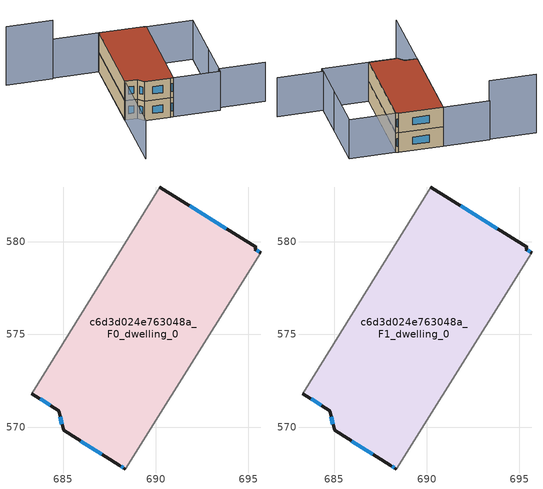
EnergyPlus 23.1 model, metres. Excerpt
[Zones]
c6d3d024e763048a_F0_dwelling_0
 floor ground (EU_floor_Construction): 695.41,579.7 695.35,579.61 695.67,579.41 688.36,567.74 688.02,567.94 685.02,569.82 684.75,570.89 683.3,571.8 690.23,582.96 z0
 wall outside (EU_wall_Construction): 683.3,571.8 684.75,570.89 685.02,569.82 688.02,567.94 688.36,567.74 / 695.67,579.41 695.35,579.61 695.41,579.7 690.23,582.96 z0:3
 wall adiabatic (EU_wall_Construction): 690.23,582.96 683.3,571.8 / 688.36,567.74 695.67,579.41 z0:3
 window (EU_Window_Construction): 685.96,569.23 687.09,568.52 / 684.84,570.56 684.94,570.15 / 683.75,571.52 684.3,571.18 / 693.8,580.72 691.84,581.95 / 695.57,579.47 695.45,579.55 / 688.12,567.88 688.25,567.8 z0.93:2.07
c6d3d024e763048a_F1_dwelling_0
 floor to c6d3d024e763048a_F0_dwelling_0 (EU_floor_Construction): 695.41,579.7 695.35,579.61 695.67,579.41 688.36,567.74 688.02,567.94 685.02,569.82 684.75,570.89 683.3,571.8 690.23,582.96 z3
 wall outside (EU_wall_Construction): 683.3,571.8 684.75,570.89 685.02,569.82 688.02,567.94 688.36,567.74 / 695.67,579.41 695.35,579.61 695.41,579.7 690.23,582.96 z3:6
 wall adiabatic (EU_wall_Construction): 690.23,582.96 683.3,571.8 / 688.36,567.74 695.67,579.41 z3:6
 window (EU_Window_Construction): 685.96,569.23 687.09,568.52 / 684.84,570.56 684.94,570.15 / 683.75,571.52 684.3,571.18 / 693.8,580.72 691.84,581.95 / 695.57,579.47 695.45,579.55 / 688.12,567.88 688.25,567.8 z3.93:5.07
 roof outside (EU_roof_Construction): 688.36,567.74 695.67,579.41 695.35,579.61 695.41,579.7 690.23,582.96 683.3,571.8 684.75,570.89 685.02,569.82 688.02,567.94 z6
shading: 699.54,561.55 694.15,564.93 / 694.15,564.93 701.11,576.05 / 684.79,586.34 690.23,582.96 / 690.23,582.96 677.78,562.91 / 688.36,567.74 695.67,579.41 / 695.67,579.41 701.09,576.01 / 701.09,576.01 693.78,564.35 / 693.78,564.35 688.36,567.74 z0:6; 679.25,589.55 684.69,586.17 z0:9
[Building]
EU S2 Campaign: North Axis=0; Terrain=City; Solar Distribution=FullExterior
[Site:Location]
Montreal-Trudeau.Intl.AP: Latitude=45.4667; Longitude=-73.75; Time Zone=-5; Elevation=36
[SizingPeriod:WeatherFileDays]
AnnualSizingPeriod: Begin Month=1; Begin Day of Month=1; End Month=12; End Day of Month=31; Day of Week for Start Day=Monday; Use Weather File Daylight Saving Period=No; Use Weather File Rain and Snow Indicators=No
[MATERIAL]
EU_InternalMass_Material: Roughness=MediumRough; Thickness=0.1; Conductivity=1; Density=1800; Specific Heat=900; Thermal Absorptance=0.9; Solar Absorptance=0.7; Visible Absorptance=0.7
[MATERIAL:NOMASS] Roughness=MediumRough; Thermal Absorptance=0.9; Solar Absorptance=0.7; Visible Absorptance=0.7
Name | Thermal Resistance
EU_wall_NoMass; EU_floor_NoMass | 1.36485
EU_roof_NoMass | 2.55992
[WINDOWMATERIAL:SIMPLEGLAZINGSYSTEM]
EU_Window_SimpleGlazing: UFactor=3.92339; Solar Heat Gain Coefficient=0.8; Visible Transmittance=0.8
[CONSTRUCTION]
EU_wall_Construction: EU_wall_NoMass
EU_roof_Construction: EU_roof_NoMass
EU_floor_Construction: EU_floor_NoMass
EU_Window_Construction: EU_Window_SimpleGlazing
EU_InternalMass_Construction: EU_InternalMass_Material
[ZONE] Type=1; Multiplier=1; Ceiling Height=autocalculate; Floor Area=autocalculate; Part of Total Floor Area=Yes
Name | Volume
c6d3d024e763048a_F0_dwelling_0 | 264.727
c6d3d024e763048a_F1_dwelling_0 | 264.726
[INTERNALMASS] Construction=EU_InternalMass_Construction; Surface Area=88.2424
Name | Zone or ZoneList
c6d3d024e763048a_F0_dwelling_0_EU_InternalMass | c6d3d024e763048a_F0_dwelling_0
c6d3d024e763048a_F1_dwelling_0_EU_InternalMass | c6d3d024e763048a_F1_dwelling_0
[OTHEREQUIPMENT] Fuel Type=Electricity; Design Level Calculation Method=Watts/Area; Power per Zone Floor Area=1; Fraction Latent=0; Fraction Radiant=0; Fraction Lost=0; Carbon Dioxide Generation Rate=0; EndUse Subcategory=EU_Step8_InternalGains
Name | Zone or ZoneList or Space or SpaceList | Schedule
EU_Step8_InternalGain_c6d3d024e763048a_F0_dwelling_0_f000 | c6d3d024e763048a_F0_dwelling_0 | EU_Step8_GainSchedule_c6d3d024e763048a_F0_dwelling_0_f000
EU_Step8_InternalGain_c6d3d024e763048a_F1_dwelling_0_f000 | c6d3d024e763048a_F1_dwelling_0 | EU_Step8_GainSchedule_c6d3d024e763048a_F1_dwelling_0_f000
[ZONEVENTILATION:DESIGNFLOWRATE] Schedule=EU_AlwaysOn; Design Flow Rate Calculation Method=AirChanges/Hour; Air Changes per Hour=0.860309; Ventilation Type=Natural; Fan Pressure Rise=0; Fan Total Efficiency=1; Constant Term Coefficient=1; Temperature Term Coefficient=0; Velocity Term Coefficient=0; Velocity Squared Term Coefficient=0; Minimum Indoor Temperature=-100; Maximum Indoor Temperature=100; Delta Temperature=-100; Minimum Outdoor Temperature=-100; Maximum Outdoor Temperature=100; Maximum Wind Speed=40
Name | Zone or ZoneList or Space or SpaceList
EU_ConstantAir_c6d3d024e763048a_F0_dwelling_0 | c6d3d024e763048a_F0_dwelling_0
EU_ConstantAir_c6d3d024e763048a_F1_dwelling_0 | c6d3d024e763048a_F1_dwelling_0
[HVACTEMPLATE:THERMOSTAT] Constant Heating Setpoint=20; Constant Cooling Setpoint=50
EU_HeatOnly_c6d3d024e763048a_F0_dwelling_0; EU_HeatOnly_c6d3d024e763048a_F1_dwelling_0
[HVACTEMPLATE:ZONE:IDEALLOADSAIRSYSTEM] System Availability Schedule=EU_AlwaysOn; Maximum Heating Supply Air Temperature=50; Minimum Cooling Supply Air Temperature=13; Maximum Heating Supply Air Humidity Ratio=0.0156; Minimum Cooling Supply Air Humidity Ratio=0.0077; Heating Limit=NoLimit; Cooling Limit=NoLimit; Heating Availability Schedule=EU_AlwaysOn; Cooling Availability Schedule=EU_CoolingOff; Dehumidification Control Type=ConstantSensibleHeatRatio; Cooling Sensible Heat Ratio=0.7; Dehumidification Setpoint=60; Humidification Control Type=None; Humidification Setpoint=30; Outdoor Air Method=None; Outdoor Air Flow Rate per Person=0.00944; Outdoor Air Flow Rate per Zone Floor Area=0; Outdoor Air Flow Rate per Zone=0; Demand Controlled Ventilation Type=None; Outdoor Air Economizer Type=NoEconomizer; Heat Recovery Type=None; Sensible Heat Recovery Effectiveness=0.7; Latent Heat Recovery Effectiveness=0.65
Name | Template Thermostat
c6d3d024e763048a_F0_dwelling_0 | EU_HeatOnly_c6d3d024e763048a_F0_dwelling_0
c6d3d024e763048a_F1_dwelling_0 | EU_HeatOnly_c6d3d024e763048a_F1_dwelling_0
[SIZING:ZONE] Zone Cooling Design Supply Air Temperature Input Method=SupplyAirTemperature; Zone Cooling Design Supply Air Temperature=13; Zone Heating Design Supply Air Temperature Input Method=SupplyAirTemperature; Zone Heating Design Supply Air Temperature=50; Zone Cooling Design Supply Air Humidity Ratio=0.008; Zone Heating Design Supply Air Humidity Ratio=0.008; Cooling Design Air Flow Method=DesignDay; Cooling Design Air Flow Rate=0; Cooling Minimum Air Flow per Zone Floor Area=0.000762; Cooling Minimum Air Flow=0; Cooling Minimum Air Flow Fraction=0.2; Heating Design Air Flow Method=DesignDay; Heating Design Air Flow Rate=0; Heating Maximum Air Flow per Zone Floor Area=0.002032; Heating Maximum Air Flow=0.141576; Heating Maximum Air Flow Fraction=0.3; Account for Dedicated Outdoor Air System=No; Dedicated Outdoor Air System Control Strategy=NeutralSupplyAir; Dedicated Outdoor Air Low Setpoint Temperature for Design=autosize; Dedicated Outdoor Air High Setpoint Temperature for Design=autosize; Zone Load Sizing Method=Sensible Load Only No Latent Load; Zone Latent Cooling Design Supply Air Humidity Ratio Input Method=HumidityRatioDifference; Zone Cooling Design Supply Air Humidity Ratio Difference=0.005; Zone Latent Heating Design Supply Air Humidity Ratio Input Method=HumidityRatioDifference; Zone Humidification Design Supply Air Humidity Ratio Difference=0.005
c6d3d024e763048a_F0_dwelling_0; c6d3d024e763048a_F1_dwelling_0
[SCHEDULE:CONSTANT]
Name | Hourly Value
EU_AlwaysOn | 1
EU_CoolingOff | 0
[SCHEDULE:FILE] Column Number=1; Rows to Skip at Top=0; Number of Hours of Data=8760; Column Separator=Comma; Interpolate to Timestep=No; Minutes per Item=60; Adjust Schedule for Daylight Savings=Yes
Name | File
EU_Step8_GainSchedule_c6d3d024e763048a_F0_dwelling_0_f000 | ../../schedules/c6d3d024e763048a/c6d3d024e763048a_F0_dwelling_0_f000_gain.csv
EU_Step8_GainSchedule_c6d3d024e763048a_F1_dwelling_0_f000 | ../../schedules/c6d3d024e763048a/c6d3d024e763048a_F1_dwelling_0_f000_gain.csv
